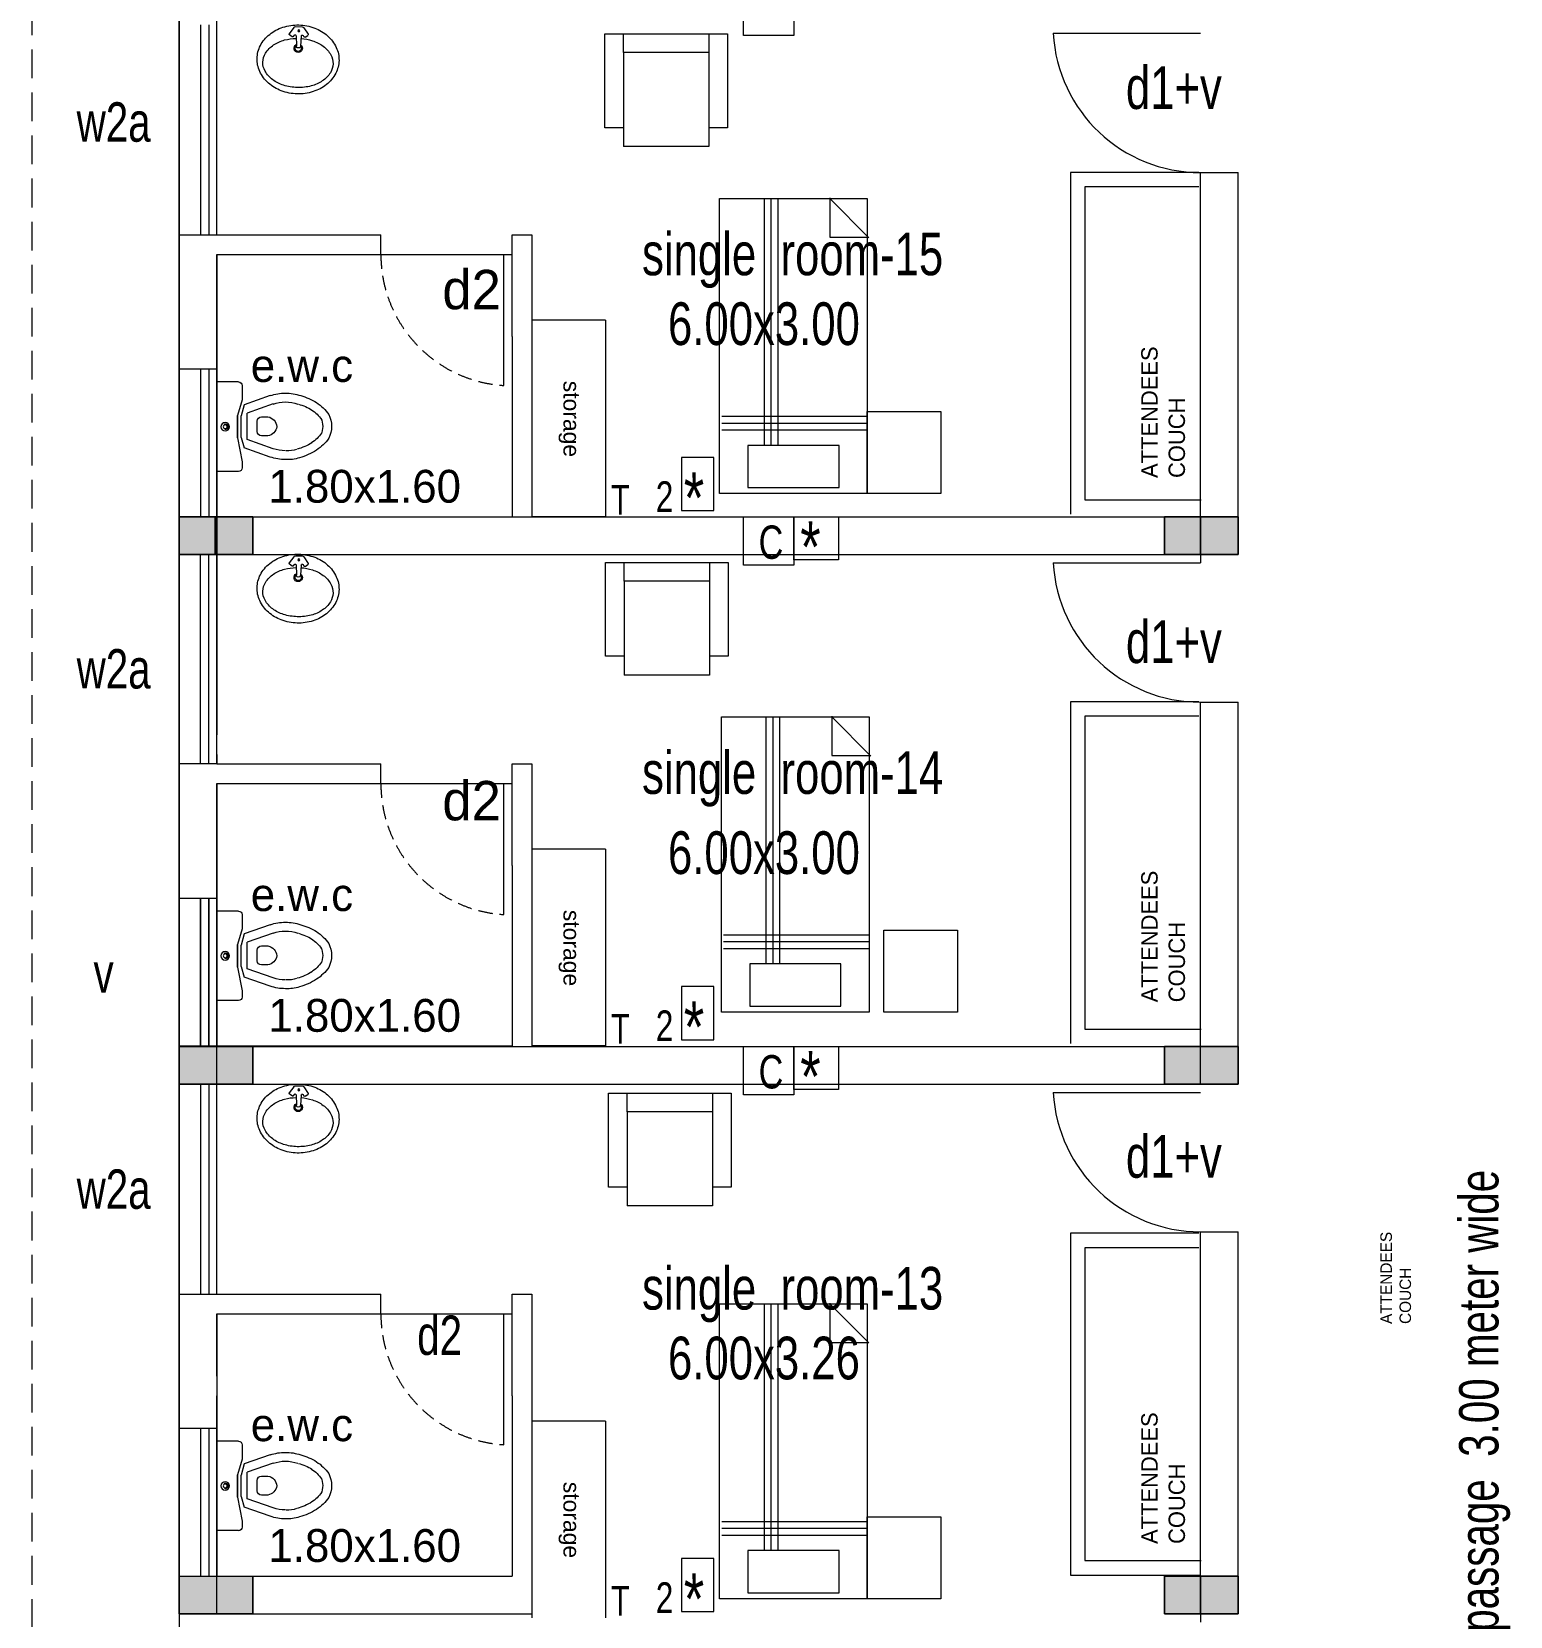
# Model space of a CAD drawing. Header units: metres. Extents: x 191982 to 427160, y -8904 to 80370.
# Drawn here: x 375868 to 384887, y 22497 to 32161 of the extents above; entities that cross this region are included whole.
import ezdxf

# ---------------------------------------------------------------- set-up
doc = ezdxf.new("R2010")
doc.units = ezdxf.units.M
doc.header["$LTSCALE"] = 700
doc.header["$MEASUREMENT"] = 0
doc.linetypes.add('DASHED2', pattern=[0.375, 0.25, -0.125])
doc.linetypes.add('HIDDEN2', pattern=[0.1875, 0.125, -0.0625])
doc.layers.get('0').update_dxf_attribs({"lineweight": 9})
for name, color, linetype, lineweight in [('COLUMN', 7, 'Continuous', 9), ('fur1', 7, 'Continuous', 9), ('FURNITURE', 7, 'Continuous', 9), ('MAIN GATE', 7, 'Continuous', 9), ('NEW PLANS', 7, 'Continuous', 9), ('PLAN', 7, 'Continuous', 9), ('TEXT', 7, 'Continuous', 9)]:
    doc.layers.add(name, color=color, linetype=linetype, lineweight=lineweight)
doc.styles.add('RVR', font='MOD20.TTF')
doc.styles.get("Standard").update_dxf_attribs({"font": 'swisscl.ttf'})

# ---------------------------------------------------------------- blocks, each defined once
blk = doc.blocks.new('BASIN')
at = {"layer": 'PLAN'}
for p, q in [((-0.0664, 0.0159), (-0.1279, 0.0123)), ((-0.0732, 0.0397), (-0.062, 0.0562)), ((-0.0629, 0.0267), (-0.0719, 0.0327)), ((-0.0163, 0.0314), (-0.0551, 0.0576)), ((-0.0103, -0.0193), (-0.0103, 0.0193)), ((-0.0664, -0.0159), (-0.1279, -0.0123)), ((-0.0732, -0.0397), (-0.062, -0.0562)), ((-0.0629, -0.0267), (-0.0719, -0.0327)), ((-0.0163, -0.0315), (-0.0551, -0.0576))]:
    blk.add_line(p, q, dxfattribs=at)
blk.add_lwpolyline([(-0.2102, -0.25, 0.114941), (-0.1316, -0.2317, 0.103853), (-0.0616, -0.1768, 0.091249), (-0.0165, -0.0975, 0.083978), (0, 0, 0.083978), (-0.0165, 0.0975, 0.091249), (-0.0616, 0.1768, 0.103853), (-0.1316, 0.2317, 0.114941), (-0.2102, 0.25, 0.114941), (-0.2887, 0.2317, 0.103853), (-0.3588, 0.1768, 0.091249), (-0.4039, 0.0975, 0.083978), (-0.4204, 0, 0.083978), (-0.4039, -0.0975, 0.091249), (-0.3588, -0.1768, 0.103853), (-0.2887, -0.2317, 0.114941)], format="xyb", close=True, dxfattribs=at)
for points in [[(-0.082, 0.015, 0.058321), (-0.0937, 0.085, 0.08231), (-0.1256, 0.1515, 0.106842), (-0.1772, 0.1994, 0.134388), (-0.2316, 0.2143, 0.134388), (-0.286, 0.1994, 0.106842), (-0.3377, 0.1515, 0.08231), (-0.3696, 0.085, 0.070665), (-0.3816, 0)], [(-0.3816, 0, 0.070665), (-0.3696, -0.085, 0.08231), (-0.3377, -0.1515, 0.106842), (-0.286, -0.1994, 0.134388), (-0.2316, -0.2143, 0.134388), (-0.1772, -0.1994, 0.106842), (-0.1256, -0.1515, 0.08231), (-0.0937, -0.085, 0.058296), (-0.082, -0.015)]]:
    blk.add_lwpolyline(points, format="xyb", dxfattribs=at)
for radius in [0.00569, 0.00369]:
    blk.add_circle((-0.0349, 0), radius, dxfattribs=at)
for centre, radius, start, end in [((-0.142, -0.0004), 0.0257, 30.89641, 331.20825), ((-0.142, -0.0004), 0.0188, 42.66127, 320.64746), ((-0.1279, 0), 0.0123, 89.75733, 270.24267), ((-0.0691, 0.0369), 0.005, 145.96273, 235.96273), ((-0.0663, 0.0218), 0.0059, 268.92232, 55.39757), ((-0.0579, 0.0534), 0.005, 55.96273, 145.96273), ((-0.0247, 0.0197), 0.0144, 358.39997, 54.51472), ((-0.0691, -0.0369), 0.005, 123.91807, 214.03727), ((-0.0663, -0.0218), 0.0059, 304.60243, 91.07768), ((-0.0579, -0.0534), 0.005, 214.03727, 304.00089), ((-0.0247, -0.0197), 0.0144, 305.48528, 1.60003)]:
    blk.add_arc(centre, radius, start, end, dxfattribs=at)
blk = doc.blocks.new('EWC')
at = {"layer": 'COLUMN'}
blk.add_line((-0.2727, 0), (0.2727, 0), dxfattribs=at)
at = {"layer": 'PLAN'}
for p, q in [((-0.2727, -0.1316), (-0.2727, 0)), ((0.2727, -0.1316), (0.2727, 0)), ((-0.2512, -0.1532), (-0.1643, -0.1532)), ((-0.1895, -0.3249), (-0.1341, -0.167)), ((-0.1643, -0.1532), (-0.0685, -0.1258)), ((-0.1386, -0.3427), (-0.0831, -0.1844)), ((-0.1341, -0.167), (-0.0654, -0.1474)), ((0.0788, -0.1844), (-0.0831, -0.1844)), ((-0.0685, -0.1258), (0.0685, -0.1258)), ((0.0685, -0.1258), (-0.0685, -0.1258)), ((0.0654, -0.1474), (-0.0654, -0.1474)), ((0.0654, -0.1474), (0.1293, -0.1656)), ((0.0685, -0.1258), (0.2143, -0.1532)), ((0.1343, -0.3427), (0.0788, -0.1844)), ((0.1852, -0.3249), (0.1293, -0.1656)), ((0.2143, -0.1532), (0.2512, -0.1532)), ((-0.0603, -0.2716), (-0.0603, -0.3111)), ((0.0297, -0.2453), (-0.034, -0.2453)), ((0.056, -0.3111), (0.056, -0.2716))]:
    blk.add_line(p, q, dxfattribs=at)
for radius in [0.026, 0.0118]:
    blk.add_circle((0, -0.0508), radius, dxfattribs=at)
for centre, radius, start, end in [((-0.0141, -0.0486), 0.0036, 90.20714, 251.79286), ((-0.0127, -0.0573), 0.0036, 126.20714, 287.79286), ((0, -0.0508), 0.0153, 184.45592, 193.54408), ((0, -0.0508), 0.0153, 220.45592, 229.54408), ((-0.0065, -0.0635), 0.0036, 162.20714, 323.79286), ((0, -0.0508), 0.0153, 256.45592, 265.54408), ((0.0022, -0.0649), 0.0036, 198.20714, 359.79286), ((0, -0.0508), 0.0153, 292.45592, 301.54408), ((0.0101, -0.0609), 0.0036, 234.20714, 35.79286), ((0, -0.0508), 0.0153, 328.45592, 337.54408), ((0.0141, -0.0531), 0.0036, 270.20714, 71.79286), ((-0.2512, -0.1316), 0.0216, 180, 270), ((0.2512, -0.1316), 0.0216, 270, 360), ((-0.034, -0.2716), 0.0263, 90, 180), ((0.0297, -0.2716), 0.0263, 360, 90), ((0.0832, -0.4179), 0.2881, 161.16462, 180), ((0.0832, -0.4179), 0.2342, 161.16462, 180), ((0.0055, -0.2984), 0.067, 190.92396, 265.02141), ((-0.0002, -0.3646), 0.000539, 260.70561, 283.41981), ((-0.0109, -0.2978), 0.0682, 279.07843, 348.78496), ((-0.0875, -0.4179), 0.2342, 360, 18.83538), ((-0.0875, -0.4179), 0.2881, 360, 18.83538), ((0.0832, -0.4179), 0.2881, 180, 198.83538), ((0.0832, -0.4179), 0.2342, 180, 198.83538), ((-0.0193, -0.4324), 0.1664, 341.16462, 3.77544), ((-0.0193, -0.4324), 0.2203, 341.16462, 3.77544), ((0.1598, -0.4175), 0.3615, 194.96262, 211.78382), ((0.1598, -0.4175), 0.3076, 194.96262, 211.78382), ((0.1069, -0.4322), 0.2553, 214.63594, 233.93892), ((-0.1112, -0.4322), 0.2553, 306.06108, 325.36406), ((-0.1809, -0.4026), 0.3298, 327.64617, 344.75526), ((-0.1809, -0.4026), 0.3837, 327.64617, 344.75526), ((0.1069, -0.4322), 0.3092, 214.63594, 233.93892), ((-0.0022, -0.5371), 0.1085, 243.29881, 270), ((-0.0022, -0.5371), 0.1085, 270, 296.70119), ((-0.1112, -0.4322), 0.3092, 306.06108, 325.36406), ((-0.0022, -0.5371), 0.1624, 243.29881, 270), ((-0.0022, -0.5371), 0.1624, 270, 296.70119)]:
    blk.add_arc(centre, radius, start, end, dxfattribs=at)
blk = doc.blocks.new('A$C68D14229')
for p, q in [((0.53, 0.15), (0.53, 72.15)), ((0.53, 72.15), (36.53, 72.15)), ((36.53, 72.15), (36.53, 0.15)), ((22.29, 60.4), (22.29, 0.15)), ((23.96, 60.4), (23.96, 0.15)), ((25.62, 60.4), (25.62, 0.15)), ((0.53, 56.71), (36, 56.69)), ((0.53, 55.02), (36, 55.02)), ((0.53, 53.36), (36, 53.36)), ((0.11, 9.73), (9.63, 0.15)), ((9.63, 9.58), (0.11, 9.58)), ((9.63, 0), (9.63, 9.58)), ((36.53, 0.15), (0.53, 0.15))]:
    blk.add_line(p, q)
blk.add_lwpolyline([(29.63, 70.7), (7.38, 70.7), (7.38, 60.4), (29.63, 60.4)], close=True)
blk = doc.blocks.new('sofa1')
at = {"layer": 'fur1', "ltscale": 0.5}
for p, q in [((-16.33, 0), (-16.33, -25)), ((-11.33, 0), (-16.33, 0)), ((11.33, 0), (-11.33, 0)), ((-11.33, 0), (-11.33, -30)), ((16.33, 0), (11.33, 0)), ((11.33, -5), (11.33, 0)), ((11.33, -5), (11.33, 0)), ((16.33, -25), (16.33, 0)), ((-11.33, -5), (11.33, -5)), ((11.33, -5), (11.33, -30)), ((-16.33, -25), (-11.33, -25)), ((11.33, -25), (16.33, -25)), ((-11.33, -30), (11.33, -30))]:
    blk.add_line(p, q, dxfattribs=at)

msp = doc.modelspace()

# ---------------------------------------------------------------- hatches: boundary and pattern name
at = {"layer": 'NEW PLANS'}
for points in [[(376767.772, 29201.692), (376767.772, 28971.692), (376987.772, 28971.692), (376987.772, 29201.692)], [(376767.772, 28971.692), (376767.772, 29201.692), (376987.772, 29201.692), (376987.772, 28971.692)], [(376997.772, 28971.692), (376997.772, 29201.692), (376767.772, 29201.692), (376767.772, 28971.692)], [(376997.772, 28971.692), (376997.772, 29201.692), (376767.772, 29201.692), (376767.772, 28971.692)], [(376767.772, 29201.692), (376767.772, 28971.692), (376987.772, 28971.692), (376987.772, 29201.692)], [(376767.772, 29201.692), (376767.772, 28971.692), (376997.772, 28971.692), (376997.772, 29201.692)], [(376767.772, 29201.692), (376767.772, 28971.692), (376997.772, 28971.692), (376997.772, 29201.692)], [(376767.772, 29201.692), (376767.772, 28971.692), (376997.772, 28971.692), (376997.772, 29201.692)], [(376767.772, 29201.692), (376767.772, 28971.692), (376997.772, 28971.692), (376997.772, 29201.692)], [(376767.772, 28971.692), (376767.772, 29201.692), (376987.772, 29201.692), (376987.772, 28971.692)], [(376767.772, 29201.692), (376767.772, 28971.692), (376987.772, 28971.692), (376987.772, 29201.692)], [(376997.772, 29201.692), (376997.772, 28971.692), (376767.772, 28971.692), (376767.772, 29201.692)], [(376997.772, 29201.692), (376997.772, 28971.692), (376767.772, 28971.692), (376767.772, 29201.692)], [(376767.772, 28971.692), (376767.772, 29201.692), (376987.772, 29201.692), (376987.772, 28971.692)], [(376767.772, 28971.692), (376767.772, 29201.692), (376997.772, 29201.692), (376997.772, 28971.692)], [(376767.772, 28971.692), (376767.772, 29201.692), (376997.772, 29201.692), (376997.772, 28971.692)], [(376767.772, 28971.692), (376767.772, 29201.692), (376997.772, 29201.692), (376997.772, 28971.692)], [(376767.772, 28971.692), (376767.772, 29201.692), (376997.772, 29201.692), (376997.772, 28971.692)], [(376987.772, 29201.692), (376987.772, 28971.692), (377217.772, 28971.692), (377217.772, 29201.692)], [(376987.772, 28971.692), (376987.772, 29201.692), (377217.772, 29201.692), (377217.772, 28971.692)], [(376987.772, 29201.692), (376987.772, 28971.692), (377217.772, 28971.692), (377217.772, 29201.692)], [(376987.772, 28971.692), (376987.772, 29201.692), (377217.772, 29201.692), (377217.772, 28971.692)], [(376987.772, 29201.692), (376987.772, 28971.692), (377217.772, 28971.692), (377217.772, 29201.692)], [(376987.772, 28971.692), (376987.772, 29201.692), (377217.772, 29201.692), (377217.772, 28971.692)], [(376997.772, 28971.692), (377217.772, 28971.692), (377217.772, 29201.692), (376997.772, 29201.692)], [(376997.772, 28971.692), (377217.772, 28971.692), (377217.772, 29201.692), (376997.772, 29201.692)], [(376997.772, 29201.692), (376997.772, 28971.692), (377217.772, 28971.692), (377217.772, 29201.692)], [(376997.772, 29201.692), (376997.772, 28971.692), (377217.772, 28971.692), (377217.772, 29201.692)], [(376997.772, 29201.692), (376997.772, 28971.692), (377217.772, 28971.692), (377217.772, 29201.692)], [(376997.772, 29201.692), (376997.772, 28971.692), (377217.772, 28971.692), (377217.772, 29201.692)], [(376997.772, 29201.692), (377217.772, 29201.692), (377217.772, 28971.692), (376997.772, 28971.692)], [(376997.772, 29201.692), (377217.772, 29201.692), (377217.772, 28971.692), (376997.772, 28971.692)], [(376997.772, 28971.692), (376997.772, 29201.692), (377217.772, 29201.692), (377217.772, 28971.692)], [(376997.772, 28971.692), (376997.772, 29201.692), (377217.772, 29201.692), (377217.772, 28971.692)], [(376997.772, 28971.692), (376997.772, 29201.692), (377217.772, 29201.692), (377217.772, 28971.692)], [(376997.772, 28971.692), (376997.772, 29201.692), (377217.772, 29201.692), (377217.772, 28971.692)], [(382777.772, 29201.692), (382777.772, 28971.692), (382997.772, 28971.692), (382997.772, 29201.692)], [(382777.772, 28971.692), (382777.772, 29201.692), (382997.772, 29201.692), (382997.772, 28971.692)], [(383007.772, 28971.692), (383007.772, 29201.692), (382777.772, 29201.692), (382777.772, 28971.692)], [(383007.772, 28971.692), (383007.772, 29201.692), (382777.772, 29201.692), (382777.772, 28971.692)], [(382777.772, 29201.692), (382777.772, 28971.692), (382997.772, 28971.692), (382997.772, 29201.692)], [(382997.772, 29201.692), (382997.772, 28971.692), (383227.772, 28971.692), (383227.772, 29201.692)], [(382997.772, 28971.692), (382997.772, 29201.692), (383227.772, 29201.692), (383227.772, 28971.692)], [(382997.772, 29201.692), (382997.772, 28971.692), (383227.772, 28971.692), (383227.772, 29201.692)], [(383007.772, 28971.692), (383227.772, 28971.692), (383227.772, 29201.692), (383007.772, 29201.692)], [(383007.772, 28971.692), (383227.772, 28971.692), (383227.772, 29201.692), (383007.772, 29201.692)], [(376767.772, 25971.692), (376767.772, 25741.692), (376997.772, 25741.692), (376997.772, 25971.692)], [(376767.772, 25971.692), (376767.772, 25741.692), (376997.772, 25741.692), (376997.772, 25971.692)], [(376997.772, 25971.692), (376997.772, 25741.692), (376767.772, 25741.692), (376767.772, 25971.692)], [(376767.772, 25741.692), (376767.772, 25971.692), (376997.772, 25971.692), (376997.772, 25741.692)], [(376767.772, 25741.692), (376767.772, 25971.692), (376997.772, 25971.692), (376997.772, 25741.692)], [(376997.772, 25741.692), (376997.772, 25971.692), (376767.772, 25971.692), (376767.772, 25741.692)], [(376997.772, 25971.692), (376997.772, 25741.692), (377217.772, 25741.692), (377217.772, 25971.692)], [(376997.772, 25971.692), (376997.772, 25741.692), (377217.772, 25741.692), (377217.772, 25971.692)], [(376997.772, 25971.692), (377217.772, 25971.692), (377217.772, 25741.692), (376997.772, 25741.692)], [(376997.772, 25741.692), (376997.772, 25971.692), (377217.772, 25971.692), (377217.772, 25741.692)], [(376997.772, 25741.692), (376997.772, 25971.692), (377217.772, 25971.692), (377217.772, 25741.692)], [(376997.772, 25741.692), (377217.772, 25741.692), (377217.772, 25971.692), (376997.772, 25971.692)], [(382777.772, 25971.692), (382777.772, 25741.692), (382997.772, 25741.692), (382997.772, 25971.692)], [(383007.772, 25971.692), (383007.772, 25741.692), (382777.772, 25741.692), (382777.772, 25971.692)], [(382777.772, 25971.692), (382777.772, 25741.692), (382997.772, 25741.692), (382997.772, 25971.692)], [(382777.772, 25971.692), (382777.772, 25741.692), (382997.772, 25741.692), (382997.772, 25971.692)], [(382997.772, 25971.692), (382777.772, 25971.692), (382777.772, 25741.692), (382997.772, 25741.692)], [(382997.772, 25971.692), (382997.772, 25741.692), (383227.772, 25741.692), (383227.772, 25971.692)], [(382997.772, 25971.692), (382997.772, 25741.692), (383227.772, 25741.692), (383227.772, 25971.692)], [(382997.772, 25971.692), (382997.772, 25741.692), (383227.772, 25741.692), (383227.772, 25971.692)], [(383227.772, 25971.692), (383227.772, 25741.692), (382997.772, 25741.692), (382997.772, 25971.692)], [(383007.772, 25971.692), (383227.772, 25971.692), (383227.772, 25741.692), (383007.772, 25741.692)], [(376767.772, 22741.692), (376767.772, 22511.692), (376997.772, 22511.692), (376997.772, 22741.692)], [(376767.772, 22741.692), (376767.772, 22511.692), (376997.772, 22511.692), (376997.772, 22741.692)], [(376767.772, 22741.692), (376767.772, 22511.692), (376997.772, 22511.692), (376997.772, 22741.692)], [(376767.772, 22741.692), (376767.772, 22511.692), (376997.772, 22511.692), (376997.772, 22741.692)], [(376997.772, 22741.692), (376997.772, 22511.692), (377217.772, 22511.692), (377217.772, 22741.692)], [(376997.772, 22741.692), (376997.772, 22511.692), (377217.772, 22511.692), (377217.772, 22741.692)], [(376997.772, 22741.692), (376997.772, 22511.692), (377217.772, 22511.692), (377217.772, 22741.692)], [(376997.772, 22741.692), (376997.772, 22511.692), (377217.772, 22511.692), (377217.772, 22741.692)], [(382777.772, 22741.692), (382777.772, 22511.692), (382997.772, 22511.692), (382997.772, 22741.692)], [(383007.772, 22741.692), (383007.772, 22511.692), (382777.772, 22511.692), (382777.772, 22741.692)], [(383007.772, 22741.692), (383007.772, 22511.692), (382777.772, 22511.692), (382777.772, 22741.692)], [(382777.772, 22741.692), (382777.772, 22511.692), (382997.772, 22511.692), (382997.772, 22741.692)], [(382777.772, 22741.692), (382777.772, 22511.692), (382997.772, 22511.692), (382997.772, 22741.692)], [(383007.772, 22741.692), (383007.772, 22511.692), (382777.772, 22511.692), (382777.772, 22741.692)], [(383007.772, 22741.692), (383007.772, 22511.692), (382777.772, 22511.692), (382777.772, 22741.692)], [(382777.772, 22741.692), (382777.772, 22511.692), (382997.772, 22511.692), (382997.772, 22741.692)], [(382997.772, 22741.692), (382997.772, 22511.692), (383227.772, 22511.692), (383227.772, 22741.692)], [(382997.772, 22741.692), (382997.772, 22511.692), (383227.772, 22511.692), (383227.772, 22741.692)], [(382997.772, 22741.692), (382997.772, 22511.692), (383227.772, 22511.692), (383227.772, 22741.692)], [(382997.772, 22741.692), (382997.772, 22511.692), (383227.772, 22511.692), (383227.772, 22741.692)], [(383007.772, 22741.692), (383227.772, 22741.692), (383227.772, 22511.692), (383007.772, 22511.692)], [(383007.772, 22741.692), (383227.772, 22741.692), (383227.772, 22511.692), (383007.772, 22511.692)], [(383007.772, 22741.692), (383227.772, 22741.692), (383227.772, 22511.692), (383007.772, 22511.692)], [(383007.772, 22741.692), (383227.772, 22741.692), (383227.772, 22511.692), (383007.772, 22511.692)]]:
    msp.add_hatch(color=256, dxfattribs=at).paths.add_polyline_path(points)

# ---------------------------------------------------------------- linework, layer by layer
for points in [[(380210.496, 32431.692), (380517.404, 32431.692), (380517.404, 32137.232), (380210.496, 32137.232)], [(380028.907, 29564.597), (379831.111, 29564.597), (379831.111, 29240.131), (380028.907, 29240.131)], [(380210.496, 29201.692), (380517.404, 29201.692), (380517.404, 28907.232), (380210.496, 28907.232)], [(380517.404, 29201.692), (380790.211, 29201.692), (380790.211, 28939.95), (380517.404, 28939.95)], [(380028.907, 26337.737), (379831.111, 26337.737), (379831.111, 26013.271), (380028.907, 26013.271)], [(380210.496, 25971.692), (380517.404, 25971.692), (380517.404, 25677.232), (380210.496, 25677.232)], [(380517.404, 25971.692), (380790.211, 25971.692), (380790.211, 25709.95), (380517.404, 25709.95)], [(380028.907, 22849.597), (379831.111, 22849.597), (379831.111, 22525.131), (380028.907, 22525.131)]]:
    msp.add_lwpolyline(points, close=True)
at = {"layer": 'FURNITURE'}
for p, q in [((382987.192, 31301.744), (382204.095, 31301.744)), ((382204.095, 31301.744), (382204.095, 29217.516)), ((382987.192, 31213.986), (382291.853, 31213.986)), ((382291.853, 31213.986), (382291.853, 29305.274)), ((379367.772, 30401.692), (378917.772, 30401.692)), ((379367.772, 30401.692), (379367.772, 29201.692)), ((382291.853, 29305.274), (383001.829, 29305.274)), ((379367.772, 29201.692), (378917.772, 29201.692)), ((382987.192, 28074.627), (382204.095, 28074.627)), ((382204.095, 28074.627), (382204.095, 25990.4)), ((382987.192, 27986.87), (382291.853, 27986.87)), ((382291.853, 27986.87), (382291.853, 26078.157)), ((379367.772, 27174.832), (378917.772, 27174.832)), ((379367.772, 27174.832), (379367.772, 25974.832)), ((382291.853, 26078.157), (383001.829, 26078.157)), ((379367.772, 25974.832), (378917.772, 25974.832)), ((382987.192, 24832.516), (382204.095, 24832.516)), ((382204.095, 24832.516), (382204.095, 22748.289)), ((382987.192, 24744.759), (382291.853, 24744.759)), ((382291.853, 24744.759), (382291.853, 22836.046)), ((379367.772, 23686.692), (378917.772, 23686.692)), ((379367.772, 23686.692), (379367.772, 22486.692)), ((382291.853, 22836.046), (383001.829, 22836.046)), ((382204.095, 22748.289), (382997.772, 22748.289))]:
    msp.add_line(p, q, dxfattribs=at)
for points in [[(380964.455, 29843.628), (381414.455, 29843.628), (381414.455, 29343.628), (380964.455, 29343.628)], [(381065.15, 26681.717), (381515.15, 26681.717), (381515.15, 26181.717), (381065.15, 26181.717)], [(380964.455, 23103.115), (381414.455, 23103.115), (381414.455, 22603.115), (380964.455, 22603.115)]]:
    msp.add_lwpolyline(points, close=True, dxfattribs=at)
at = {"layer": 'MAIN GATE'}
for p, q in [((376767.772, 51581.692), (376767.772, 19256.692)), ((377997.772, 30801.692), (377997.772, 30921.692)), ((377217.772, 29201.692), (378917.772, 29201.692)), ((377217.772, 28971.692), (378917.772, 28971.692)), ((376997.772, 27694.832), (376767.772, 27694.832)), ((377997.772, 27574.832), (377997.772, 27694.832)), ((377217.772, 25974.832), (378797.772, 25974.832)), ((377997.772, 24341.692), (377997.772, 24461.692)), ((377217.772, 22511.692), (378917.772, 22511.692))]:
    msp.add_line(p, q, dxfattribs=at)
at = {"layer": 'NEW PLANS'}
for p, q in [((376767.772, 22511.692), (376767.772, 54811.692)), ((376767.772, 22741.692), (376767.772, 54811.692)), ((376997.772, 30921.692), (376997.772, 34034.832)), ((376997.772, 30921.692), (376997.772, 34034.832)), ((376897.772, 32201.692), (376897.772, 30921.692)), ((376947.772, 32201.692), (376947.772, 30921.692)), ((382099.162, 32151.692), (382997.772, 32151.692)), ((382997.772, 28971.692), (382997.772, 31301.692)), ((382997.772, 28971.692), (382997.772, 31301.692)), ((382997.772, 31301.692), (383227.772, 31301.692)), ((383227.772, 28971.692), (383227.772, 31301.692)), ((383227.772, 28971.692), (383227.772, 31301.692)), ((376767.772, 30921.692), (377997.772, 30921.692)), ((378797.772, 30921.692), (378917.772, 30921.692)), ((378797.772, 30301.692), (378797.772, 30921.692)), ((378797.772, 30921.692), (378917.772, 30921.692)), ((378797.772, 30301.692), (378797.772, 30921.692)), ((378917.772, 30921.692), (378917.772, 29201.692)), ((378917.772, 30921.692), (378917.772, 29201.692)), ((376997.772, 30421.692), (376997.772, 30801.692)), ((376997.772, 30421.692), (376997.772, 30801.692)), ((376997.772, 30421.692), (376997.772, 30801.692)), ((376997.772, 30421.692), (376997.772, 30801.692)), ((376997.772, 30801.692), (376997.772, 30301.692)), ((376997.772, 30801.692), (378797.772, 30801.692)), ((376997.772, 30641.692), (376997.772, 30761.692)), ((378747.772, 30003.256), (378747.772, 30801.692)), ((376997.772, 30421.692), (376997.772, 30641.692)), ((376997.772, 27694.832), (376997.772, 30421.692)), ((378917.772, 30421.692), (378917.772, 29201.692)), ((376997.772, 28971.692), (376997.772, 30301.692)), ((376997.772, 30301.692), (376997.772, 29296.961)), ((376997.772, 30301.692), (376997.772, 29201.692)), ((376997.772, 29296.961), (376997.772, 30301.692)), ((378797.772, 30301.692), (378797.772, 29201.692)), ((378797.772, 30301.692), (378797.772, 29201.692)), ((378797.772, 30301.692), (378797.772, 29201.692)), ((376997.772, 30101.692), (376767.772, 30101.692)), ((376897.772, 30101.692), (376897.772, 29201.692)), ((376947.772, 30101.692), (376947.772, 29201.692)), ((376767.772, 29201.692), (377217.772, 29201.692)), ((376767.772, 29201.692), (377217.772, 29201.692)), ((376767.772, 28971.692), (376767.772, 29201.692)), ((376767.772, 29201.692), (377217.772, 29201.692)), ((376767.772, 29201.692), (377217.772, 29201.692)), ((376767.772, 29201.692), (376767.772, 28971.692)), ((376767.772, 28971.692), (376767.772, 29201.692)), ((376767.772, 28971.692), (376767.772, 29201.692)), ((376767.772, 29201.692), (377217.772, 29201.692)), ((376767.772, 29201.692), (377217.772, 29201.692)), ((376767.772, 29201.692), (378797.772, 29201.692)), ((376767.772, 29201.692), (378797.772, 29201.692)), ((376767.772, 29201.692), (378797.772, 29201.692)), ((376767.772, 29201.692), (377217.772, 29201.692)), ((376767.772, 29201.692), (377217.772, 29201.692)), ((376767.772, 29201.692), (377217.772, 29201.692)), ((376767.772, 29201.692), (377217.772, 29201.692)), ((376767.772, 29201.692), (377217.772, 29201.692)), ((376767.772, 29201.692), (378797.772, 29201.692)), ((376767.772, 29201.692), (378797.772, 29201.692)), ((376767.772, 29201.692), (378797.772, 29201.692)), ((376767.772, 29201.692), (377217.772, 29201.692)), ((376767.772, 29201.692), (377217.772, 29201.692)), ((376767.772, 29201.692), (376767.772, 28971.692)), ((376767.772, 29201.692), (377217.772, 29201.692)), ((376767.772, 29201.692), (377217.772, 29201.692)), ((376767.772, 28971.692), (376767.772, 29201.692)), ((376767.772, 29201.692), (376767.772, 28971.692)), ((376767.772, 29201.692), (377217.772, 29201.692)), ((376767.772, 29201.692), (376767.772, 28971.692)), ((376767.772, 29201.692), (377217.772, 29201.692)), ((376767.772, 29201.692), (377217.772, 29201.692)), ((376767.772, 29201.692), (377217.772, 29201.692)), ((376987.772, 28971.692), (376987.772, 29201.692)), ((376987.772, 29201.692), (376987.772, 28971.692)), ((376997.772, 28971.692), (376997.772, 29201.692)), ((376997.772, 29201.692), (376997.772, 28971.692)), ((376997.772, 29201.692), (376997.772, 27871.692)), ((377217.772, 29201.692), (378797.772, 29201.692)), ((377217.772, 29201.692), (378797.772, 29201.692)), ((377217.772, 29201.692), (378797.772, 29201.692)), ((377217.772, 28971.692), (377217.772, 29201.692)), ((377217.772, 29201.692), (377217.772, 28971.692)), ((377217.772, 29201.692), (377217.772, 28971.692)), ((377217.772, 28971.692), (377217.772, 29201.692)), ((377217.772, 28971.692), (377217.772, 29201.692)), ((377217.772, 28971.692), (377217.772, 29201.692)), ((377217.772, 28971.692), (377217.772, 29201.692)), ((377217.772, 29201.692), (378797.772, 29201.692)), ((377217.772, 29201.692), (378797.772, 29201.692)), ((377217.772, 29201.692), (378797.772, 29201.692)), ((377217.772, 29201.692), (378797.772, 29201.692)), ((377217.772, 29201.692), (378797.772, 29201.692)), ((377217.772, 29201.692), (377217.772, 28971.692)), ((377217.772, 28971.692), (377217.772, 29201.692)), ((377217.772, 28971.692), (377217.772, 29201.692)), ((377217.772, 29201.692), (377217.772, 28971.692)), ((377217.772, 29201.692), (377217.772, 28971.692)), ((377217.772, 29201.692), (377217.772, 28971.692)), ((377217.772, 29201.692), (377217.772, 28971.692)), ((378917.772, 29201.692), (383227.772, 29201.692)), ((378917.772, 29201.692), (383227.772, 29201.692)), ((378917.772, 29201.692), (383227.772, 29201.692)), ((382777.772, 29201.692), (383227.772, 29201.692)), ((382777.772, 29201.692), (383227.772, 29201.692)), ((382777.772, 28971.692), (382777.772, 29201.692)), ((382777.772, 29201.692), (383227.772, 29201.692)), ((382777.772, 29201.692), (383227.772, 29201.692)), ((382777.772, 29201.692), (382777.772, 28971.692)), ((382777.772, 28971.692), (382777.772, 29201.692)), ((382997.772, 28971.692), (382997.772, 29201.692)), ((382997.772, 29201.692), (382997.772, 28921.692)), ((383227.772, 28971.692), (383227.772, 29201.692)), ((383227.772, 29201.692), (383227.772, 28971.692)), ((383227.772, 29201.692), (383227.772, 28971.692)), ((376767.772, 28971.692), (377217.772, 28971.692)), ((376767.772, 28971.692), (377217.772, 28971.692)), ((376767.772, 28971.692), (377217.772, 28971.692)), ((376767.772, 28971.692), (377217.772, 28971.692)), ((376767.772, 28971.692), (377217.772, 28971.692)), ((376767.772, 28971.692), (377217.772, 28971.692)), ((376767.772, 28971.692), (377217.772, 28971.692)), ((376767.772, 28971.692), (377217.772, 28971.692)), ((376767.772, 28971.692), (377217.772, 28971.692)), ((376767.772, 28971.692), (377217.772, 28971.692)), ((376767.772, 28971.692), (377217.772, 28971.692)), ((376767.772, 28971.692), (377217.772, 28971.692)), ((376767.772, 28971.692), (377217.772, 28971.692)), ((376767.772, 28971.692), (377217.772, 28971.692)), ((376767.772, 28971.692), (378797.772, 28971.692)), ((376767.772, 28971.692), (378797.772, 28971.692)), ((376767.772, 28971.692), (378797.772, 28971.692)), ((376767.772, 28971.692), (377217.772, 28971.692)), ((376767.772, 28971.692), (377217.772, 28971.692)), ((376767.772, 28971.692), (377217.772, 28971.692)), ((376767.772, 28971.692), (377217.772, 28971.692)), ((376767.772, 28971.692), (377217.772, 28971.692)), ((376767.772, 28971.692), (378797.772, 28971.692)), ((376767.772, 28971.692), (378797.772, 28971.692)), ((376767.772, 28971.692), (378797.772, 28971.692)), ((376897.772, 27694.832), (376897.772, 28974.312)), ((376947.772, 27694.832), (376947.772, 28974.312)), ((376997.772, 27871.692), (376997.772, 28971.692)), ((377217.772, 28971.692), (383227.772, 28971.692)), ((377217.772, 28971.692), (383227.772, 28971.692)), ((377217.772, 28971.692), (383227.772, 28971.692)), ((377217.772, 28971.692), (378797.772, 28971.692)), ((377217.772, 28971.692), (378797.772, 28971.692)), ((377217.772, 28971.692), (378797.772, 28971.692)), ((377217.772, 28971.692), (378797.772, 28971.692)), ((377217.772, 28971.692), (378797.772, 28971.692)), ((377217.772, 28971.692), (378797.772, 28971.692)), ((377217.772, 28971.692), (378797.772, 28971.692)), ((377217.772, 28971.692), (378797.772, 28971.692)), ((382099.162, 28921.692), (382997.772, 28921.692)), ((382777.772, 28971.692), (383227.772, 28971.692)), ((382777.772, 28971.692), (383227.772, 28971.692)), ((382777.772, 28971.692), (383227.772, 28971.692)), ((382777.772, 28971.692), (383227.772, 28971.692)), ((376997.772, 27871.692), (376997.772, 28876.423)), ((376997.772, 28876.423), (376997.772, 27871.692)), ((382997.772, 25741.692), (382997.772, 28071.692)), ((382997.772, 25741.692), (382997.772, 28071.692)), ((382997.772, 28071.692), (383227.772, 28071.692)), ((383227.772, 25741.692), (383227.772, 28071.692)), ((383227.772, 25741.692), (383227.772, 28071.692)), ((376997.772, 27694.832), (376997.772, 27871.692)), ((376997.772, 27694.832), (376997.772, 27751.692)), ((376997.772, 27694.832), (376997.772, 27751.692)), ((376997.772, 27694.832), (376997.772, 27751.692)), ((376997.772, 27751.692), (376997.772, 27694.832)), ((376997.772, 27751.692), (376997.772, 27694.832)), ((376997.772, 27751.692), (376997.772, 27694.832)), ((376997.772, 27751.692), (376997.772, 27694.832)), ((376997.772, 27751.692), (376997.772, 27694.832)), ((376997.772, 27694.832), (377997.772, 27694.832)), ((378797.772, 27694.832), (378917.772, 27694.832)), ((378797.772, 27074.832), (378797.772, 27694.832)), ((378797.772, 27694.832), (378917.772, 27694.832)), ((378797.772, 27074.832), (378797.772, 27694.832)), ((378917.772, 27694.832), (378917.772, 25974.832)), ((378917.772, 27694.832), (378917.772, 25974.832)), ((376997.772, 27371.692), (376997.772, 27574.832)), ((376997.772, 27371.692), (376997.772, 27574.832)), ((376997.772, 27371.692), (376997.772, 27574.832)), ((376997.772, 27371.692), (376997.772, 27574.832)), ((376997.772, 27574.832), (376997.772, 27371.692)), ((376997.772, 27574.832), (376997.772, 27371.692)), ((376997.772, 27574.832), (376997.772, 27371.692)), ((376997.772, 27574.832), (376997.772, 27371.692)), ((376997.772, 27574.832), (376997.772, 27531.692)), ((376997.772, 27371.692), (376997.772, 27574.832)), ((376997.772, 27194.832), (376997.772, 27574.832)), ((376997.772, 27194.832), (376997.772, 27574.832)), ((376997.772, 27194.832), (376997.772, 27574.832)), ((376997.772, 27194.832), (376997.772, 27574.832)), ((376997.772, 27574.832), (376997.772, 27074.832)), ((376997.772, 27574.832), (378797.772, 27574.832)), ((378747.772, 26776.396), (378747.772, 27574.832)), ((376997.772, 27414.832), (376997.772, 27534.832)), ((376997.772, 27414.832), (376997.772, 27534.832)), ((376997.772, 27531.692), (376997.772, 27411.692)), ((376997.772, 27194.832), (376997.772, 27414.832)), ((376997.772, 27194.832), (376997.772, 27414.832)), ((376997.772, 25971.692), (376997.772, 27371.692)), ((376997.772, 24461.692), (376997.772, 27251.692)), ((376997.772, 24461.692), (376997.772, 27251.692)), ((376997.772, 25971.692), (376997.772, 27251.692)), ((378917.772, 27194.832), (378917.772, 25974.832)), ((376997.772, 27074.832), (376997.772, 26070.101)), ((376997.772, 27074.832), (376997.772, 25974.832)), ((376997.772, 26070.101), (376997.772, 27074.832)), ((378797.772, 27074.832), (378797.772, 25974.832)), ((378797.772, 27074.832), (378797.772, 25974.832)), ((378797.772, 27074.832), (378797.772, 25974.832)), ((376997.772, 26874.832), (376767.772, 26874.832)), ((376897.772, 25974.312), (376897.772, 26874.832)), ((376897.772, 26874.832), (376897.772, 25974.832)), ((376947.772, 25974.312), (376947.772, 26874.832)), ((376947.772, 26874.832), (376947.772, 25974.832)), ((376767.772, 25975.27), (377217.772, 25975.27)), ((376767.772, 25975.27), (377217.772, 25975.27)), ((376767.772, 25975.27), (377217.772, 25975.27)), ((376767.772, 25975.27), (377217.772, 25975.27)), ((376767.772, 25975.27), (377217.772, 25975.27)), ((376767.772, 25975.27), (377217.772, 25975.27)), ((376767.772, 25975.27), (377217.772, 25975.27)), ((376767.772, 25975.27), (377217.772, 25975.27)), ((376767.772, 25975.27), (377217.772, 25975.27)), ((376767.772, 25975.27), (377217.772, 25975.27)), ((376767.772, 25975.27), (377217.772, 25975.27)), ((376767.772, 25975.27), (377217.772, 25975.27)), ((376767.772, 25975.27), (377217.772, 25975.27)), ((376767.772, 25975.27), (377217.772, 25975.27)), ((376767.772, 25974.832), (377217.772, 25974.832)), ((376767.772, 25974.832), (377217.772, 25974.832)), ((376767.772, 25974.832), (377217.772, 25974.832)), ((376767.772, 25974.832), (377217.772, 25974.832)), ((376767.772, 25974.832), (377217.772, 25974.832)), ((376767.772, 25974.832), (377217.772, 25974.832)), ((376767.772, 25974.832), (378797.772, 25974.832)), ((376767.772, 25974.832), (378797.772, 25974.832)), ((376767.772, 25974.832), (378797.772, 25974.832)), ((376767.772, 25974.832), (377217.772, 25974.832)), ((376767.772, 25974.832), (377217.772, 25974.832)), ((376767.772, 25974.832), (377217.772, 25974.832)), ((376767.772, 25974.832), (377217.772, 25974.832)), ((376767.772, 25974.832), (377217.772, 25974.832)), ((376767.772, 25974.832), (378797.772, 25974.832)), ((376767.772, 25974.832), (378797.772, 25974.832)), ((376767.772, 25974.832), (378797.772, 25974.832)), ((376767.772, 25974.832), (377217.772, 25974.832)), ((376767.772, 25974.832), (377217.772, 25974.832)), ((376767.772, 25974.832), (377217.772, 25974.832)), ((376767.772, 25974.832), (377217.772, 25974.832)), ((376767.772, 25974.832), (377217.772, 25974.832)), ((376767.772, 25974.832), (377217.772, 25974.832)), ((376767.772, 25974.832), (377217.772, 25974.832)), ((376767.772, 25974.832), (377217.772, 25974.832)), ((376767.772, 25974.312), (377217.772, 25974.312)), ((376767.772, 25974.312), (377217.772, 25974.312)), ((376767.772, 25974.312), (377217.772, 25974.312)), ((376767.772, 25974.312), (377217.772, 25974.312)), ((376767.772, 25974.312), (377217.772, 25974.312)), ((376767.772, 25974.312), (377217.772, 25974.312)), ((376767.772, 25974.312), (377217.772, 25974.312)), ((376767.772, 25974.312), (377217.772, 25974.312)), ((376767.772, 25974.312), (377217.772, 25974.312)), ((376767.772, 25974.312), (377217.772, 25974.312)), ((376767.772, 25974.312), (377217.772, 25974.312)), ((376767.772, 25974.312), (377217.772, 25974.312)), ((376767.772, 25974.312), (377217.772, 25974.312)), ((376767.772, 25974.312), (377217.772, 25974.312)), ((376767.772, 25974.312), (378797.772, 25974.312)), ((376767.772, 25974.312), (378797.772, 25974.312)), ((376767.772, 25974.312), (378797.772, 25974.312)), ((376767.772, 25974.312), (378797.772, 25974.312)), ((376767.772, 25974.312), (378797.772, 25974.312)), ((376767.772, 25974.312), (378797.772, 25974.312)), ((376767.772, 25971.692), (377217.772, 25971.692)), ((376767.772, 25971.692), (377217.772, 25971.692)), ((376767.772, 25971.692), (377217.772, 25971.692)), ((376767.772, 25971.692), (383227.772, 25971.692)), ((376767.772, 25971.692), (383227.772, 25971.692)), ((376767.772, 25971.692), (383227.772, 25971.692)), ((376767.772, 25971.692), (383227.772, 25971.692)), ((376767.772, 25971.692), (383227.772, 25971.692)), ((376767.772, 25971.692), (383227.772, 25971.692)), ((376767.772, 25971.692), (383227.772, 25971.692)), ((376767.772, 25971.692), (383227.772, 25971.692)), ((377217.772, 25974.832), (378797.772, 25974.832)), ((377217.772, 25974.832), (378797.772, 25974.832)), ((377217.772, 25974.832), (378797.772, 25974.832)), ((377217.772, 25974.832), (378797.772, 25974.832)), ((377217.772, 25974.832), (378797.772, 25974.832)), ((377217.772, 25974.832), (378797.772, 25974.832)), ((377217.772, 25974.832), (378797.772, 25974.832)), ((377217.772, 25974.832), (378797.772, 25974.832)), ((377217.772, 25741.692), (377217.772, 25971.692)), ((377217.772, 25741.692), (377217.772, 25971.692)), ((377217.772, 25741.692), (377217.772, 25971.692)), ((377217.772, 25971.692), (377217.772, 25741.692)), ((377217.772, 25971.692), (377217.772, 25741.692)), ((377217.772, 25971.692), (377217.772, 25741.692)), ((382777.772, 25971.692), (383227.772, 25971.692)), ((382777.772, 25971.692), (383227.772, 25971.692)), ((382777.772, 25971.692), (383227.772, 25971.692)), ((382777.772, 25741.692), (382777.772, 25971.692)), ((382777.772, 25741.692), (382777.772, 25971.692)), ((382777.772, 25741.692), (382777.772, 25971.692)), ((382777.772, 25741.692), (382777.772, 25971.692)), ((383227.772, 25741.692), (383227.772, 25971.692)), ((376767.772, 25741.692), (377217.772, 25741.692)), ((376767.772, 25741.692), (377217.772, 25741.692)), ((376767.772, 25741.692), (377217.772, 25741.692)), ((376767.772, 25741.692), (383227.772, 25741.692)), ((376767.772, 25741.692), (383227.772, 25741.692)), ((376767.772, 25741.692), (383227.772, 25741.692)), ((376767.772, 25741.692), (383227.772, 25741.692)), ((376767.772, 25741.692), (383227.772, 25741.692)), ((376767.772, 25741.692), (383227.772, 25741.692)), ((376767.772, 25741.692), (383227.772, 25741.692)), ((376767.772, 25741.692), (383227.772, 25741.692)), ((376897.772, 25741.692), (376897.772, 24461.692)), ((376947.772, 25741.692), (376947.772, 24461.692)), ((382777.772, 25741.692), (383227.772, 25741.692)), ((382777.772, 25741.692), (383227.772, 25741.692)), ((382777.772, 25741.692), (383227.772, 25741.692)), ((382099.162, 25691.692), (382997.772, 25691.692)), ((382997.772, 22511.692), (382997.772, 24841.692)), ((382997.772, 22511.692), (382997.772, 24841.692)), ((382997.772, 24841.692), (383227.772, 24841.692)), ((383227.772, 22511.692), (383227.772, 24841.692)), ((383227.772, 22511.692), (383227.772, 24841.692)), ((376767.772, 24461.692), (377997.772, 24461.692)), ((378797.772, 24461.692), (378917.772, 24461.692)), ((378797.772, 23841.692), (378797.772, 24461.692)), ((378797.772, 24461.692), (378917.772, 24461.692)), ((378797.772, 23841.692), (378797.772, 24461.692)), ((378917.772, 24461.692), (378917.772, 22741.692)), ((378917.772, 24461.692), (378917.772, 22741.692)), ((376997.772, 23961.692), (376997.772, 24341.692)), ((376997.772, 23961.692), (376997.772, 24341.692)), ((376997.772, 24341.692), (376997.772, 23841.692)), ((376997.772, 24341.692), (378797.772, 24341.692)), ((376997.772, 24181.692), (376997.772, 24301.692)), ((378747.772, 23543.256), (378747.772, 24341.692)), ((376997.772, 23961.692), (376997.772, 24181.692)), ((378917.772, 23961.692), (378917.772, 22486.692)), ((376997.772, 22511.692), (376997.772, 23841.692)), ((376997.772, 23841.692), (376997.772, 22836.961)), ((376997.772, 23841.692), (376997.772, 22741.692)), ((376997.772, 22836.961), (376997.772, 23841.692)), ((378797.772, 23841.692), (378797.772, 22741.692)), ((378797.772, 23841.692), (378797.772, 22741.692)), ((378797.772, 23841.692), (378797.772, 22741.692)), ((376997.772, 23641.692), (376767.772, 23641.692)), ((376897.772, 23641.692), (376897.772, 22741.692)), ((376947.772, 23641.692), (376947.772, 22741.692)), ((376767.772, 22741.692), (377217.772, 22741.692)), ((376767.772, 22741.692), (377217.772, 22741.692)), ((376767.772, 22741.692), (378797.772, 22741.692)), ((376767.772, 22741.692), (378797.772, 22741.692)), ((376767.772, 22741.692), (378797.772, 22741.692)), ((376767.772, 22741.692), (377217.772, 22741.692)), ((376767.772, 22741.692), (377217.772, 22741.692)), ((376767.772, 22741.692), (377217.772, 22741.692)), ((376767.772, 22741.692), (377217.772, 22741.692)), ((376767.772, 22741.692), (377217.772, 22741.692)), ((376767.772, 22741.692), (378797.772, 22741.692)), ((376767.772, 22741.692), (378797.772, 22741.692)), ((376767.772, 22741.692), (378797.772, 22741.692)), ((376997.772, 22511.692), (376997.772, 22741.692)), ((377217.772, 22511.692), (377217.772, 22741.692)), ((377217.772, 22511.692), (377217.772, 22741.692)), ((377217.772, 22511.692), (377217.772, 22741.692)), ((377217.772, 22511.692), (377217.772, 22741.692)), ((377217.772, 22741.692), (378797.772, 22741.692)), ((377217.772, 22741.692), (378797.772, 22741.692)), ((377217.772, 22741.692), (378797.772, 22741.692)), ((377217.772, 22741.692), (378797.772, 22741.692)), ((377217.772, 22741.692), (378797.772, 22741.692)), ((382777.772, 22741.692), (383227.772, 22741.692)), ((382777.772, 22741.692), (383227.772, 22741.692)), ((382777.772, 22511.692), (382777.772, 22741.692)), ((382777.772, 22511.692), (382777.772, 22741.692)), ((382777.772, 22741.692), (383227.772, 22741.692)), ((382777.772, 22741.692), (383227.772, 22741.692)), ((382777.772, 22511.692), (382777.772, 22741.692)), ((382777.772, 22511.692), (382777.772, 22741.692)), ((382997.772, 22511.692), (382997.772, 22741.692)), ((382997.772, 22511.692), (382997.772, 22741.692)), ((382997.772, 22741.692), (382997.772, 22461.692)), ((382997.772, 22741.692), (382997.772, 22461.692)), ((383227.772, 22511.692), (383227.772, 22741.692)), ((383227.772, 22511.692), (383227.772, 22741.692)), ((383227.772, 22511.692), (383227.772, 22741.692)), ((383227.772, 22511.692), (383227.772, 22741.692)), ((383227.772, 22511.692), (383227.772, 22741.692)), ((383227.772, 22511.692), (383227.772, 22741.692)), ((383227.772, 22511.692), (383227.772, 22741.692)), ((383227.772, 22511.692), (383227.772, 22741.692)), ((376767.772, 22511.692), (377217.772, 22511.692)), ((376767.772, 22511.692), (377217.772, 22511.692)), ((376767.772, 22511.692), (377217.772, 22511.692)), ((376767.772, 22511.692), (377217.772, 22511.692)), ((382777.772, 22511.692), (383227.772, 22511.692)), ((382777.772, 22511.692), (383227.772, 22511.692))]:
    msp.add_line(p, q, dxfattribs=at)
for points in [[(377217.772, 28971.692), (377217.772, 29201.692), (376767.772, 29201.692), (376767.772, 28971.692)], [(377217.772, 29201.692), (377217.772, 28971.692), (376767.772, 28971.692), (376767.772, 29201.692)], [(376767.772, 29201.692), (376767.772, 28971.692), (377217.772, 28971.692), (377217.772, 29201.692)], [(376767.772, 29201.692), (376767.772, 28971.692), (377217.772, 28971.692), (377217.772, 29201.692)], [(377217.772, 28971.692), (377217.772, 29201.692), (376767.772, 29201.692), (376767.772, 28971.692)], [(376767.772, 28971.692), (376767.772, 29201.692), (377217.772, 29201.692), (377217.772, 28971.692)], [(376767.772, 28971.692), (376767.772, 29201.692), (377217.772, 29201.692), (377217.772, 28971.692)], [(376767.772, 28971.692), (376767.772, 29201.692), (377217.772, 29201.692), (377217.772, 28971.692)], [(376767.772, 28971.692), (376767.772, 29201.692), (377217.772, 29201.692), (377217.772, 28971.692)], [(377217.772, 29201.692), (377217.772, 28971.692), (376767.772, 28971.692), (376767.772, 29201.692)], [(377217.772, 28971.692), (377217.772, 29201.692), (376767.772, 29201.692), (376767.772, 28971.692)], [(376767.772, 28971.692), (376767.772, 29201.692), (377217.772, 29201.692), (377217.772, 28971.692)], [(376767.772, 28971.692), (376767.772, 29201.692), (377217.772, 29201.692), (377217.772, 28971.692)], [(377217.772, 29201.692), (377217.772, 28971.692), (376767.772, 28971.692), (376767.772, 29201.692)], [(376767.772, 29201.692), (376767.772, 28971.692), (377217.772, 28971.692), (377217.772, 29201.692)], [(376767.772, 29201.692), (376767.772, 28971.692), (377217.772, 28971.692), (377217.772, 29201.692)], [(376767.772, 29201.692), (376767.772, 28971.692), (377217.772, 28971.692), (377217.772, 29201.692)], [(376767.772, 29201.692), (376767.772, 28971.692), (377217.772, 28971.692), (377217.772, 29201.692)], [(383227.772, 28971.692), (383227.772, 29201.692), (382777.772, 29201.692), (382777.772, 28971.692)], [(383227.772, 29201.692), (383227.772, 28971.692), (382777.772, 28971.692), (382777.772, 29201.692)], [(382777.772, 29201.692), (382777.772, 28971.692), (383227.772, 28971.692), (383227.772, 29201.692)], [(382777.772, 29201.692), (382777.772, 28971.692), (383227.772, 28971.692), (383227.772, 29201.692)], [(383227.772, 28971.692), (383227.772, 29201.692), (382777.772, 29201.692), (382777.772, 28971.692)], [(376767.772, 25741.692), (376767.772, 25971.692), (377217.772, 25971.692), (377217.772, 25741.692)], [(376767.772, 25741.692), (376767.772, 25971.692), (377217.772, 25971.692), (377217.772, 25741.692)], [(376767.772, 25741.692), (376767.772, 25971.692), (377217.772, 25971.692), (377217.772, 25741.692)], [(376767.772, 25971.692), (376767.772, 25741.692), (377217.772, 25741.692), (377217.772, 25971.692)], [(376767.772, 25971.692), (376767.772, 25741.692), (377217.772, 25741.692), (377217.772, 25971.692)], [(376767.772, 25971.692), (376767.772, 25741.692), (377217.772, 25741.692), (377217.772, 25971.692)], [(383227.772, 25741.692), (383227.772, 25971.692), (382777.772, 25971.692), (382777.772, 25741.692)], [(382777.772, 25741.692), (382777.772, 25971.692), (383227.772, 25971.692), (383227.772, 25741.692)], [(383227.772, 25741.692), (383227.772, 25971.692), (382777.772, 25971.692), (382777.772, 25741.692)], [(383227.772, 25741.692), (383227.772, 25971.692), (382777.772, 25971.692), (382777.772, 25741.692)], [(383227.772, 25741.692), (383227.772, 25971.692), (382777.772, 25971.692), (382777.772, 25741.692)], [(376767.772, 22511.692), (376767.772, 22741.692), (377217.772, 22741.692), (377217.772, 22511.692)], [(376767.772, 22511.692), (376767.772, 22741.692), (377217.772, 22741.692), (377217.772, 22511.692)], [(376767.772, 22511.692), (376767.772, 22741.692), (377217.772, 22741.692), (377217.772, 22511.692)], [(376767.772, 22511.692), (376767.772, 22741.692), (377217.772, 22741.692), (377217.772, 22511.692)], [(383227.772, 22511.692), (383227.772, 22741.692), (382777.772, 22741.692), (382777.772, 22511.692)], [(382777.772, 22511.692), (382777.772, 22741.692), (383227.772, 22741.692), (383227.772, 22511.692)], [(382777.772, 22511.692), (382777.772, 22741.692), (383227.772, 22741.692), (383227.772, 22511.692)], [(383227.772, 22511.692), (383227.772, 22741.692), (382777.772, 22741.692), (382777.772, 22511.692)], [(383227.772, 22511.692), (383227.772, 22741.692), (382777.772, 22741.692), (382777.772, 22511.692)], [(382777.772, 22511.692), (382777.772, 22741.692), (383227.772, 22741.692), (383227.772, 22511.692)], [(382777.772, 22511.692), (382777.772, 22741.692), (383227.772, 22741.692), (383227.772, 22511.692)], [(383227.772, 22511.692), (383227.772, 22741.692), (382777.772, 22741.692), (382777.772, 22511.692)]]:
    msp.add_lwpolyline(points, close=True, dxfattribs=at)
for centre in [(382997.772, 32201.692), (382997.772, 28971.692), (382997.772, 25741.692)]:
    msp.add_arc(centre, 900, 183.1847385, 270, dxfattribs=at)
at = {"layer": 'NEW PLANS', "linetype": 'HIDDEN2'}
for centre in [(378797.772, 30801.692), (378797.772, 27574.832), (378797.772, 24341.692)]:
    msp.add_arc(centre, 800, 180, 266.4166783, dxfattribs=at)
at = {"layer": 'PLAN', "linetype": 'DASHED2'}
msp.add_line((375867.772, 55414.485), (375867.772, 15653.9), dxfattribs=at)

# ---------------------------------------------------------------- block references
at = {"layer": 'fur1', "xscale": -22.9130331567831, "yscale": 22.9130331567831, "zscale": 22.9130331499619}
for p in [(379738.338, 32148.013), (379741.919, 28924.375), (379760.416, 25687.429)]:
    msp.add_blockref('sofa1', p, dxfattribs=at)
at = {"layer": 'FURNITURE', "xscale": 25.000000000091, "yscale": 25.000000000091, "zscale": 25.000000000091, "rotation": 180}
for p in [(380977.655, 31147.501), (380988.874, 27985.59), (380977.655, 24406.988)]:
    msp.add_blockref('A$C68D14229', p, dxfattribs=at)
at = {"layer": 'NEW PLANS', "xscale": -1000, "yscale": 1000, "zscale": 1000}
for name, p, rotation in [('BASIN', (377497.772, 32201.692), 268.5589526856353), ('EWC', (376997.772, 29751.692), 90), ('BASIN', (377497.772, 28974.312), 268.5589526856353), ('EWC', (376997.772, 26524.832), 90), ('BASIN', (377497.772, 25742.192), 268.5589526856353), ('EWC', (376997.772, 23291.692), 90)]:
    msp.add_blockref(name, p, dxfattribs=dict(at, rotation=rotation))

# ---------------------------------------------------------------- texts
at = {"attachment_point": 1}
for s, insert, char_height, width in [('T', (379402.252, 29396.069), 181.194, 99.53072), ('2', (379674.803, 29418.738), 187.5, 102.99455), ('*', (379845.713, 29474.049), 312.5, 171.65759), ('C', (380302.269, 29149.198), 203.161, 111.59736), ('*', (380556.075, 29174.472), 312.5, 171.65759), ('2', (379674.803, 26191.878), 187.5, 102.99455), ('*', (379845.713, 26247.189), 312.5, 171.65759), ('T', (379402.252, 26169.209), 181.194, 99.53072), ('C', (380302.269, 25919.198), 203.161, 111.59736), ('*', (380556.075, 25944.472), 312.5, 171.65759), ('*', (379845.713, 22759.049), 312.5, 171.65759), ('T', (379402.252, 22681.069), 181.194, 99.53072), ('2', (379674.803, 22703.738), 187.5, 102.99455)]:
    msp.add_mtext(s, dxfattribs=dict(at, insert=insert, char_height=char_height, width=width))
at = {"layer": 'MAIN GATE', "style": 'RVR'}
for p in [(378372.711, 30468.198), (378372.711, 27351.176)]:
    msp.add_text('d2', height=240, dxfattribs=at).set_placement(p)
at = {"layer": 'MAIN GATE', "width": 3.45357, "attachment_point": 1, "rotation": 90, "style": 'RVR'}
for insert, char_height in [((382636.17, 29438.964), 100), ((382636.17, 26241.329), 100), ((384095.085, 24279.585), 70), ((382636.17, 22937.913), 100)]:
    msp.add_mtext('ATTENDEES COUCH  ', dxfattribs=dict(at, insert=insert, char_height=char_height))
at = {"layer": 'NEW PLANS'}
for s, height, p in [('d1+v', 260, (382542.461, 31689.661)), ('w2a', 240, (376142.201, 31490)), ('single  room-15', 260, (379591.148, 30675.53)), ('6.00x3.00', 260, (379749.124, 30250.029)), ('d1+v', 260, (382542.461, 28310.208)), ('w2a', 240, (376142.201, 28155.205)), ('single  room-14', 260, (379591.148, 27512.638)), ('6.00x3.00', 260, (379749.124, 27023.966)), ('v', 240, (376244.924, 26300.153)), ('d1+v', 260, (382542.461, 25171.366)), ('w2a', 240, (376142.201, 24982.006)), ('single  room-13', 260, (379591.148, 24367.392)), ('d2', 240, (378219.413, 24090.945)), ('6.00x3.26', 260, (379749.124, 23941.891))]:
    msp.add_text(s, height=height, dxfattribs=at).set_placement(p)
at = {"layer": 'NEW PLANS', "style": 'RVR'}
for s, p in [('e.w.c', (377204.109, 30024.815)), ('1.80x1.60', (377311.684, 29288.483)), ('e.w.c', (377204.109, 26797.955)), ('1.80x1.60', (377311.684, 26061.623)), ('e.w.c', (377204.109, 23564.815)), ('1.80x1.60', (377311.684, 22828.483))]:
    msp.add_text(s, height=200, dxfattribs=at).set_placement(p)
at = {"layer": 'NEW PLANS'}
msp.add_text('passage  3.00 meter wide', height=240, rotation=90, dxfattribs=at).set_placement((384815.087, 22402.203))
at = {"layer": 'TEXT', "char_height": 100, "width": 2917.46724, "attachment_point": 2, "rotation": 270}
for insert in [(379211.489, 29799.153), (379211.489, 26572.293), (379211.489, 23084.153)]:
    msp.add_mtext('{\\fArial|b0|i0|c0|p34;storage}', dxfattribs=dict(at, insert=insert))

doc.saveas('drawing.dxf')
